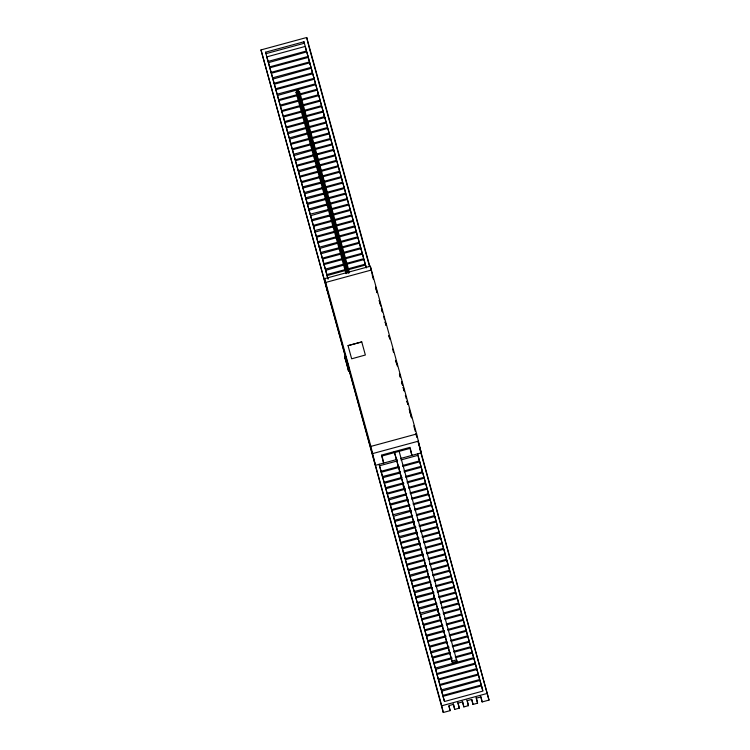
<?xml version="1.0" encoding="UTF-8"?>
<svg xmlns="http://www.w3.org/2000/svg" width="750" height="750" viewBox="0 0 750 750"><rect width="100%" height="100%" fill="white"/><g stroke="black" fill="none" stroke-linecap="round" stroke-linejoin="round"><path stroke-width="1.12" d="M349.481 272.709L299.503 91.369L296.044 92.4L297.413 91.678L296.822 90.825L298.378 90.469L348.703 273.131M418.097 441.628L489.019 700.078L482.156 701.944L481.003 696.9L476.428 698.147L477.581 703.181L473.006 704.428L471.853 699.384L467.278 700.631L468.431 705.666L463.856 706.912L462.703 701.869L458.128 703.116L459.291 708.15L454.716 709.397L453.562 704.353L448.988 705.6L450.141 710.634L443.278 712.5L260.981 49.922L306.722 37.5L369.881 266.653M303.966 41.775L304.303 43.247L265.884 53.691L265.547 52.209L303.966 41.775L366.206 267.619M266.803 56.869L305.222 46.434L306.469 51L268.05 61.434L266.887 57.216M268.387 62.681L306.731 51.9L307.2 53.512L307.978 56.466L269.559 66.9M271.059 72.366L269.822 67.8L308.259 57.422L309.478 61.931L271.059 72.366L270.872 71.756M271.322 73.266L309.741 62.831L310.988 67.397L272.569 77.831L271.341 73.359M272.906 79.078L311.25 68.297L311.719 69.909L312.497 72.862L274.078 83.297M275.559 88.669L274.341 84.197L312.778 73.819L313.997 78.328L275.578 88.763M314.259 79.228L275.841 89.662L277.087 94.228L315.506 83.794L314.259 79.228L314.438 79.95M277.425 95.475L315.769 84.694L317.016 89.259L300.066 93.863M297.853 90.909L298.378 90.469M297.806 94.481L278.597 99.694L277.369 95.184M299.306 99.947L280.097 105.159L278.859 100.594L296.934 95.681M300.328 94.763L317.278 90.159L317.906 92.362L318.516 94.725L301.566 99.328M280.378 106.153L298.444 101.147M301.828 100.228L318.778 95.625L319.406 97.828L320.025 100.191L303.075 104.794M281.606 110.625L300.816 105.412M282.047 112.247L281.869 111.525L299.944 106.612M302.203 105.994L320.287 101.091L321.534 105.656L304.584 110.259M302.325 110.878L283.116 116.091L281.887 111.581M284.597 121.463L283.378 116.991L301.453 112.078M303.712 111.459L321.797 106.556L323.034 111.122L306.084 115.725M284.616 121.556L303.825 116.344M284.897 122.55L302.963 117.544M306.347 116.625L323.297 112.022L323.925 114.216L324.544 116.588L307.594 121.191M286.125 127.022L305.334 121.809M304.462 123.009L286.388 127.922L287.616 132.394M307.856 122.091L324.806 117.487L325.434 119.681L326.053 122.053L309.103 126.656M287.634 132.487L306.844 127.275M287.972 133.734L305.972 128.475M308.231 127.856L326.316 122.944L327.553 127.519L310.603 132.122M308.344 132.741L289.134 137.953L287.897 133.387M289.481 139.2L307.481 133.941M310.866 133.022L327.816 128.409L328.444 130.612L329.062 132.984L312.113 137.587M289.425 138.909L290.644 143.419L309.853 138.206M311.363 143.672L292.153 148.884L290.906 144.319L308.981 139.406M312.375 138.488L329.325 133.875L329.953 136.078L330.572 138.45L313.622 143.053M292.594 150.506L292.416 149.784L310.491 144.872M313.884 143.953L330.834 139.341L331.462 141.544L332.072 143.916L315.122 148.519M312.863 149.138L293.634 154.256M294 155.597L312 150.338M314.259 149.719L332.334 144.806L333.581 149.381L316.631 153.984M293.944 155.306L295.162 159.816L314.372 154.603M315.881 160.069L296.672 165.281L295.425 160.716L313.5 155.803M316.894 154.884L333.844 150.272L334.472 152.475L335.091 154.847L318.141 159.45M315.009 161.269L296.934 166.181L298.172 170.747L317.381 165.534M318.403 160.35L335.353 155.738L335.981 157.941L336.591 160.312L319.641 164.916M298.519 171.994L316.519 166.734M319.903 165.806L336.853 161.203L337.481 163.406L338.1 165.778L321.15 170.381M298.463 171.703L299.681 176.213L318.891 171M320.4 176.466L301.191 181.678L299.944 177.112L318.019 172.2M321.412 171.272L338.363 166.669L338.991 168.872L339.609 171.244L322.659 175.847M301.472 182.672L319.528 177.666M322.922 176.738L339.872 172.134L340.5 174.338L341.109 176.709L324.159 181.312M302.606 186.881L321.9 181.931M303.131 188.766L302.953 188.044L321.038 183.131M324.422 182.203L341.372 177.6L342 179.803L342.619 182.175L325.669 186.778M302.981 188.1L304.2 192.609L323.409 187.397M304.537 193.856L322.538 188.597M325.931 187.669L342.881 183.066L343.509 185.269L344.128 187.641L327.178 192.244M305.616 197.812L324.919 192.863M305.991 199.069L324.047 194.062M327.441 193.134L344.391 188.531L345.019 190.734L345.628 193.106L328.678 197.709M307.125 203.278L326.419 198.319M325.556 199.528L307.472 204.431L308.719 209.006L327.928 203.784M328.941 198.6L345.891 193.997L346.519 196.2L347.137 198.572L330.188 203.175M309.066 210.253L327.056 204.994M330.45 204.066L347.4 199.462L348.028 201.666L348.647 204.037L331.697 208.641M310.134 214.209L329.438 209.25M310.566 215.719L328.566 210.459M331.959 209.531L348.909 204.928L350.147 209.503L332.072 214.416M311.644 219.675L329.812 215.025M330.075 215.925L311.991 220.828L313.238 225.403L331.312 220.491M333.459 214.997L350.409 210.394L351.656 214.969L333.581 219.881M313.678 227.025L313.5 226.294L331.584 221.391M334.969 220.463L351.919 215.859L353.166 220.434L335.081 225.347M314.653 230.606L332.822 225.956M315.084 232.106L333.084 226.856M336.478 225.928L353.428 221.325L354.056 223.528L354.666 225.9L337.716 230.503M315.028 231.816L316.247 236.334L334.331 231.422M335.831 236.888L317.738 241.744L316.509 237.225L334.594 232.322M337.978 231.394L354.928 226.791L356.175 231.366L338.1 236.278M318.038 242.794L336.103 237.787M339.488 236.859L356.438 232.256L357.684 236.831L339.6 241.744M319.078 246.656L319.237 247.209L337.341 242.353M319.603 248.503L337.603 243.253M340.997 242.325L357.947 237.722L358.575 239.925L359.184 242.297L342.234 246.9M320.681 252.469L338.85 247.819M340.359 253.284L322.275 258.197L321.047 253.725L339.113 248.719M342.497 247.791L359.447 243.187L360.084 245.391L360.694 247.762L343.744 252.366M340.622 254.184L322.538 259.088L323.784 263.663L341.859 258.75M344.006 253.256L360.956 248.653L362.203 253.228L344.119 258.141M324.225 265.284L324.047 264.553L342.122 259.65M345.516 258.722L362.466 254.119L363.094 256.322L363.703 258.694L346.753 263.297M324.066 264.609L325.284 269.128L343.369 264.216M325.631 270.366L344.756 264.806M347.016 264.188L363.966 259.584L364.603 261.788L365.212 264.159L348.263 268.762M326.606 273.984L326.794 274.594L344.878 269.681M327.075 275.587L345.141 270.572M348.525 269.653L365.475 265.05L366.262 267.853M327.262 290.409L324.572 278.653L370.331 266.222L416.644 433.978L421.228 452.869L400.594 458.475M324.572 278.653L325.688 282.441L371.456 270.009M348.028 345.628L361.744 341.897L365.363 355.012L351.656 358.809L348.028 345.628L361.762 341.962M344.738 356.681L345.694 356.419L348.703 367.35L349.472 370.706L348.516 370.969L344.738 356.681L347.747 367.613L348.703 367.35M345.506 360.038L346.462 359.775L345.694 356.419M397.2 459.394L375.459 465.3L370.884 446.409L416.644 433.978M372.769 453.553L418.538 441.122M381.797 456.066L410.062 448.387M397.538 460.875L379.462 465.787L379.125 464.306M400.931 459.956L417.881 455.353L417.544 453.872M380.831 470.738L381 471.291L399.103 466.444M402.488 465.516L419.438 460.912L418.219 456.441M381.459 472.978L381.281 472.247L399.366 467.334M402.75 466.416L419.7 461.812L420.328 464.016L420.947 466.378L403.997 470.981M382.444 476.55L400.603 471.909M402.113 477.375L384.037 482.278L382.791 477.712L399.741 473.109M404.259 471.881L421.209 467.278M405.506 476.447L422.456 471.844L421.228 467.334M384.319 483.272L401.25 478.575M405.769 477.347L422.719 472.744L423.347 474.947L423.956 477.309L407.006 481.912M385.35 487.134L385.519 487.688L403.622 482.841M385.819 488.738L403.884 483.731M407.269 482.812L424.219 478.209L424.847 480.413L425.466 482.775L408.516 487.378M386.859 492.6L387.047 493.209L405.122 488.306M406.631 493.772L388.528 498.619L387.309 494.109L405.384 489.197M408.778 488.278L425.728 483.675L426.356 485.878L426.975 488.241L410.025 492.844M388.894 499.922L405.769 494.972M410.287 493.744L427.238 489.141L427.866 491.344L428.475 493.706L411.525 498.309M389.869 503.531L390.038 504.084L408.141 499.237M390.338 505.134L408.403 500.128M411.788 499.209L428.738 494.606L429.366 496.809L429.984 499.172L413.034 503.775M391.378 508.997L391.566 509.606L409.641 504.703M392.006 511.228L391.828 510.506L409.903 505.594M413.297 504.675L430.247 500.072L430.875 502.275L431.494 504.637L414.544 509.241M392.981 514.809L411.15 510.169M393.412 516.319L411.412 511.059M414.806 510.141L431.756 505.538L432.994 510.103L417.178 514.406M394.491 520.275L412.659 515.634M411.788 516.834L394.838 521.438L396.084 526.003L414.159 521.1M416.306 515.606L433.256 511.003L433.884 513.206L434.503 515.569L417.553 520.172M396.525 527.625L396.347 526.903L414.422 521.991M417.816 521.072L434.766 516.469L435.394 518.672L436.012 521.034L419.062 525.637M415.669 526.556L397.594 531.469L396.347 526.903M397.931 532.716L415.931 527.456M419.325 526.538L436.275 521.934L436.903 524.138L437.512 526.5L420.562 531.103M399.009 536.672L417.178 532.022M418.678 537.488L400.603 542.4L399.375 537.928L417.441 532.922M420.825 532.003L437.775 527.4L438.403 529.603L439.022 531.966L422.072 536.569M420.188 542.953L402.084 547.809L400.866 543.3L418.941 538.387M422.334 537.469L439.284 532.866L439.913 535.069L440.531 537.431L423.581 542.034M402.553 549.487L402.375 548.766L420.45 543.853M423.844 542.934L440.794 538.331L441.422 540.534L442.031 542.897L425.081 547.5M403.528 553.069L420.562 548.728M423.197 553.884L405.094 558.741L403.875 554.231L421.959 549.319M425.344 548.4L442.294 543.797L442.922 546L443.541 548.362L426.591 552.966M423.581 559.659L406.631 564.263L405.384 559.697L423.459 554.784M426.853 553.866L443.803 549.263L444.431 551.456L445.05 553.828L428.1 558.431M424.969 560.25L406.894 565.163L408.131 569.728L425.081 565.125M428.363 559.331L445.312 554.728L445.941 556.922L446.55 559.294L429.6 563.897M427.716 570.281L409.641 575.194L408.412 570.722L426.478 565.716M429.862 564.797L446.812 560.194L447.441 562.388M431.109 569.363L448.059 564.759L447.122 561.403M409.978 576.441L427.978 571.181M431.372 570.262L448.322 565.659L448.95 567.853L449.569 570.225L432.619 574.828M410.963 580.05L411.15 580.659L428.1 576.056M429.488 576.647L411.412 581.559L412.65 586.125L429.6 581.522M432.881 575.728L449.831 571.116L450.459 573.319L451.069 575.691L434.119 580.294M431.109 586.987L414.159 591.591L412.913 587.025L430.997 582.112M434.381 581.194L451.331 576.581L451.959 578.784L452.578 581.156L435.628 585.759M414.497 592.837L432.497 587.578M435.891 586.659L452.841 582.047L453.469 584.25L454.088 586.622L437.137 591.225M415.575 596.794L433.744 592.144M434.006 593.044L415.931 597.956L417.169 602.522L434.119 597.919M437.4 592.125L454.35 587.512L454.978 589.716L455.587 592.087L438.637 596.691M435.516 598.509L417.431 603.422L418.678 607.987L435.628 603.384M438.9 597.591L455.85 592.978L456.478 595.181L457.097 597.553L440.147 602.156M419.025 609.234L437.016 603.975M440.409 603.056L457.359 598.444L457.987 600.647L458.606 603.019L441.656 607.622M420.094 613.191L438.263 608.541M420.525 614.7L438.525 609.441M441.919 608.522L458.869 603.909L459.497 606.112L460.106 608.484L443.156 613.088M421.5 618.309L421.669 618.862L439.772 614.006M440.147 619.781L423.197 624.384L421.95 619.819L440.034 614.906M443.419 613.978L460.369 609.375L460.997 611.578L461.616 613.95L444.666 618.553M423.478 625.378L441.544 620.372M444.928 619.444L461.878 614.841L462.506 617.044L463.125 619.416L446.175 624.019M441.656 625.247L424.706 629.85L423.478 625.341M444.291 630.403L426.188 635.259L424.969 630.75L443.044 625.837M446.438 624.909L463.387 620.306L464.016 622.509L464.625 624.881L447.675 629.484M426.488 636.309L444.553 631.303M447.938 630.375L464.887 625.772L465.516 627.975L466.134 630.347L449.184 634.95M427.528 640.172L427.697 640.725L445.791 635.869M446.062 636.769L427.978 641.672L429.225 646.247L446.175 641.644M449.447 635.841L466.397 631.238L467.025 633.441L467.644 635.812L450.694 640.416M448.809 646.8L430.725 651.712L429.506 647.241L447.562 642.234M450.956 641.306L467.906 636.703L468.534 638.906L469.144 641.278L452.194 645.881M431.072 652.959L449.072 647.7M452.456 646.772L469.406 642.169L470.044 644.372L470.653 646.744L453.703 651.347M432.047 656.569L432.234 657.178L450.319 652.266M450.581 653.166L432.516 658.172L433.744 662.644L451.819 657.731M453.966 652.238L470.916 647.634L471.544 649.837L472.162 652.209L455.212 656.812M455.475 657.703L472.425 653.1L473.663 657.675L435.244 668.109L434.006 663.534L452.081 658.631M452.344 662.456L452.034 661.116L456.609 659.878L456.919 661.219L452.344 662.456L394.575 452.85M435.591 669.356L473.925 658.566L474.394 660.178L475.172 663.141L436.753 673.575M438.263 679.041L437.016 674.466L475.463 664.087L476.681 668.606L438.263 679.041L438.075 678.431M476.944 669.497L438.525 679.931L439.762 684.506L478.181 674.072L476.944 669.497L477.122 670.228M440.025 685.397L478.444 674.963L479.691 679.538L441.272 689.972L440.109 685.744M441.619 691.209L479.953 680.428L480.581 682.631L481.2 685.003L442.781 695.438L442.594 694.828M482.7 690.469L481.462 685.894L443.044 696.328L444.281 700.903M443.278 712.5L441.741 705.788L487.481 693.366M297.994 91.519L299.522 91.453M318.497 94.669L318.047 93.112M323.034 111.122L322.847 110.512M336.572 160.256L336.122 158.7M339.581 171.188L339.422 170.634M344.128 187.641L343.941 187.031M360.675 247.706L360.506 247.153M365.194 264.103L365.025 263.55M268.312 62.334L269.531 66.806M272.831 78.731L274.059 83.203M280.359 106.059L281.588 110.531M284.878 122.456L286.106 126.928M292.416 149.784L293.578 154.003M422.428 471.788L422.269 471.234M301.453 182.578L302.691 187.144M304.462 193.5L305.709 198.075M305.972 198.966L307.209 203.541M308.981 209.897L310.228 214.472M310.491 215.363L311.728 219.938M313.5 226.294L314.747 230.869M318.019 242.691L319.266 247.266M319.528 248.156L320.766 252.731M325.547 270.019L326.794 274.594M327.056 275.484L327.844 278.287M461.597 613.894L461.428 613.341M464.606 624.825L464.438 624.272M466.134 630.347L465.947 629.738M473.644 657.619L473.353 656.606M481.172 684.947L481.013 684.394M379.8 466.837L381.019 471.347M381.281 472.247L382.528 476.812M384.3 483.178L385.538 487.744M385.8 488.644L387.047 493.209M388.819 499.575L390.056 504.141M390.319 505.041L391.566 509.606M391.828 510.506L393.075 515.072M393.337 515.972L394.575 520.538M397.856 532.369L399.094 536.934M402.375 548.766L403.612 553.331M409.903 576.094L411.15 580.659M414.422 592.491L415.669 597.056M418.941 608.888L420.188 613.453M420.45 614.353L421.688 618.919M426.469 636.216L427.716 640.781M430.988 652.603L432.234 657.178M435.506 669L436.734 673.472M441.534 690.862L442.781 695.438M313.978 78.272L313.809 77.719M330.544 138.394L330.103 136.838M443.522 548.306L443.353 547.753M455.569 592.031L455.4 591.478M460.087 608.428L459.919 607.875M322.256 258.141L322.087 257.587M402.084 547.809L401.925 547.256M406.603 564.206L406.444 563.653M423.178 624.328L423.009 623.775M426.206 635.316L426.019 634.706M307.791 55.856L307.978 56.466M312.309 72.253L312.497 72.862M328.875 132.375L329.062 132.984M333.394 148.772L333.581 149.381M349.959 208.894L350.147 209.503M354.478 225.291L354.666 225.9M428.287 493.097L428.475 493.706M432.806 509.494L432.994 510.103M449.381 569.616L449.569 570.225M453.9 586.013L454.088 586.622M470.466 646.134L470.653 646.744M474.984 662.531L475.172 663.141M476.494 667.997L476.681 668.606M323.597 263.053L323.784 263.663M395.897 525.394L396.084 526.003M400.416 541.791L400.603 542.4M412.462 585.516L412.65 586.125M416.981 601.912L417.169 602.522M433.556 662.034L433.744 662.644M467.325 634.744L467.644 635.812M324.075 114.975L324.544 116.588M377.072 292.641L375.516 287.006L377.034 292.622M379.247 300.544L380.803 306.188M382.35 311.822L381.422 308.438L382.322 311.812M383.597 316.341L384.534 319.725M385.153 321.984L386.091 325.369M392.616 349.059L393.553 352.444M397.284 365.991L395.728 360.347L396.628 363.741M399.459 373.884L400.387 377.269M403.191 387.422L404.119 390.816M405.366 395.325L406.303 398.709M407.859 404.353L406.922 400.969L407.831 404.372M409.097 408.863L411.591 417.891L410.006 412.275M413.766 425.794L415.322 431.428M418.116 441.591L421.228 452.869M372.366 275.691L373.303 279.075M379.209 300.525L380.147 303.909M385.125 321.966L386.053 325.359M399.431 373.894L400.369 377.288M403.163 387.441L404.1 390.834M308.569 45.347L369.553 266.597M419.634 448.341L489.019 700.078M417.562 453.938L482.916 691.078L444.497 701.512L379.144 464.372M480.6 696.3L482.156 701.944M410.062 448.631L411.928 455.4L410.081 447.338L381.816 455.016L383.653 463.078L381.478 455.175M476.025 697.537L477.581 703.181M471.759 699.909L473.006 704.428M399.15 451.397L456.919 661.219M466.875 700.022L468.431 705.666M298.153 90.469L348.422 272.85M298.172 92.034L299.859 98.278M301.097 102.778L303.581 111.787M304.997 116.803L308.1 128.062M310.884 138.188L311.822 141.572M313.2 146.681L314.128 150.066M314.616 151.706L316.303 157.941M316.922 160.191L317.859 163.575M320.644 173.7L322.369 179.85M324.375 187.219L326.091 193.359M327.478 198.469L328.406 201.853M328.884 203.494L329.812 206.869M331.2 211.978L332.128 215.363M332.606 217.003L334.303 223.238M334.922 225.497L335.85 228.872M338.644 239.006L340.369 245.147M341.606 249.647L344.091 258.656M345.469 263.766L346.397 267.15M346.884 268.791L347.812 272.166M298.659 96.178L301.762 107.438M302.381 109.688L305.484 120.947M306.103 123.197L310.134 137.841M310.622 139.472L313.866 151.35M314.344 152.981L316.031 159.225M316.65 161.475L319.753 172.734M320.381 174.984L323.653 186.759M324.891 191.259L328.134 203.138M328.612 204.769L330.309 211.013M330.928 213.262L334.031 224.522M334.65 226.772L337.753 238.031M338.372 240.281L341.644 252.056M342.891 256.556L344.578 262.8M345.197 265.05L346.134 268.434M296.822 90.825L346.781 272.081M296.634 90.947L346.959 273.609M295.959 92.1L345.994 273.656M394.266 451.509L452.034 661.116M399.244 471.591L399.862 473.85M402.975 485.138L403.594 487.387M413.55 523.519L414.169 525.769M417.281 537.066L417.909 539.316M433.772 596.887L434.391 599.147M437.503 610.434L438.131 612.694M462.3 701.269L463.856 706.912M457.734 702.506L459.291 708.15M453.159 703.753L454.716 709.397M448.894 706.125L450.141 710.634M265.547 52.209L328.106 279.178M325.688 282.441L370.884 446.409M346.462 359.775L349.472 370.706M260.981 49.922L441.741 705.788M447.431 562.556L447.591 563.147M310.2 64.603L309.741 62.831M362.766 255.338L362.466 254.119M481.641 686.625L481.462 685.894M471.094 648.366L470.916 647.634M466.575 631.969L466.416 631.341M460.547 610.106L460.369 609.375M456.028 593.709L455.85 592.978M450.009 571.847L449.85 571.219M451.509 577.312L451.331 576.581M445.491 555.45L445.331 554.822M440.972 539.053L440.794 538.331M439.462 533.587L439.284 532.866M434.944 517.191L434.766 516.469M430.425 500.794L430.247 500.072M428.916 495.328L428.756 494.7M424.397 478.931L424.219 478.209M419.878 462.534L419.7 461.812M365.653 265.781L365.475 265.05M361.134 249.384L360.956 248.653M356.616 232.988L356.438 232.256M355.106 227.522L354.928 226.791M350.587 211.125L350.409 210.394M344.569 189.262L344.391 188.531M346.069 194.728L345.891 193.997M340.05 172.866L339.872 172.134M335.531 156.469L335.353 155.738M334.022 151.003L333.844 150.272M329.503 134.606L329.325 133.875M324.984 118.209L324.825 117.581M323.475 112.744L323.297 112.022M320.466 101.812L320.306 101.184M318.956 96.347L318.778 95.625M308.409 58.087L308.241 57.366M370.331 266.222L372.778 276.909M306.722 37.5L308.259 44.212M347.522 366.853L348.516 370.969M345.113 358.106L345.731 360.797M389.822 338.906L388.884 335.522L389.784 338.906M402.572 385.172L401.634 381.788L402.544 385.181M416.869 437.072L415.941 433.688L416.859 437.109"/></g></svg>
